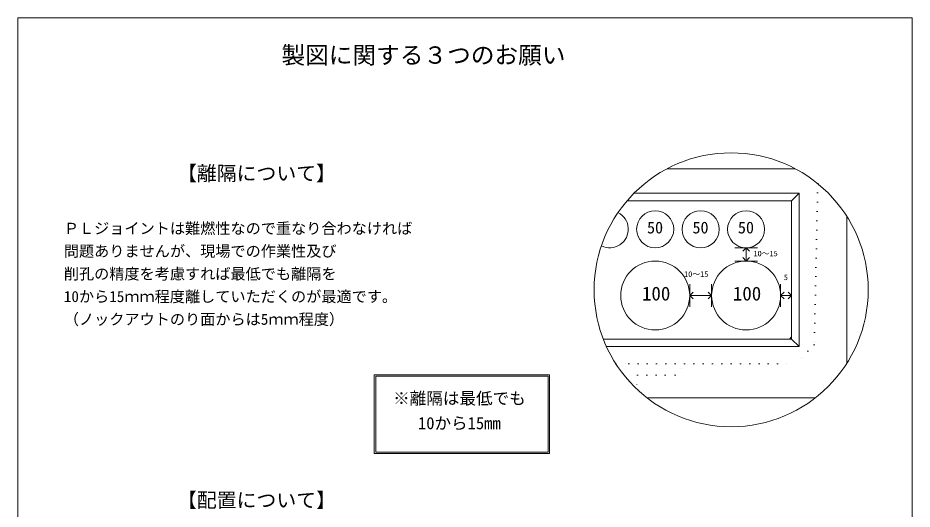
# Model space of a CAD drawing. Units: millimetres, scale not verified. Extents: x -4890 to 18490, y -2302 to 2302.
# Drawn here: x -4890 to -1830, y 620 to 2302 of the extents above; entities that cross this region are included whole.
import ezdxf
from ezdxf.enums import TextEntityAlignment as Align

# ---------------------------------------------------------------- set-up
doc = ezdxf.new("R2010")
doc.units = ezdxf.units.MM
doc.header["$LTSCALE"] = 10
doc.linetypes.add('DASHED1', pattern=[1.8, 1.2, -0.6])
doc.linetypes.add('USER5', pattern=[3.185, 0.01, -3.175])
for name, color, linetype, lineweight in [('0-2_waku', 7, 'Continuous', 18), ('0-3_gaikei', 7, 'Continuous', 18), ('0-4_kakure', 7, 'DASHED1', 5), ('0-5_sunpou', 7, 'Continuous', 5), ('0-7_hole', 7, 'Continuous', 18), ('0-8_uchigawa', 6, 'Continuous', 18), ('0-D_文字１', 7, 'Continuous', 18)]:
    doc.layers.add(name, color=color, linetype=linetype, lineweight=lineweight)
doc.styles.add('ＭＳ ゴシック', font='')
doc.styles.get('ＭＳ ゴシック').set_extended_font_data('MS Gothic')

# ---------------------------------------------------------------- blocks, each defined once
blk = doc.blocks.new('_Open90_50')
at = {"layer": '0-5_sunpou'}
blk.add_line((0, 0), (-1, 0), dxfattribs=at)
blk.add_lwpolyline([(-0.5, 0.5), (0, 0), (-0.5, -0.5)], dxfattribs=at)

msp = doc.modelspace()

# ---------------------------------------------------------------- linework, layer by layer
at = {"layer": '0-2_waku'}
for p, q in [((-4890, 2302.15), (-1830, 2302.15)), ((-4890, 2302.15), (-1830, 2302.15)), ((-4890, 2302.15), (-4890, -1972.85)), ((-1830, 2302.15), (-1830, -1972.85))]:
    msp.add_line(p, q, dxfattribs=at)
at = {"layer": '0-3_gaikei'}
for p, q in [((-2230.13, 1785.86), (-2668.26, 1785.86)), ((-2053.92, 1119.12), (-2053.92, 1623.49)), ((-2737.81, 1001.78), (-2160.59, 1001.78))]:
    msp.add_line(p, q, dxfattribs=at)
at = {"layer": '0-4_kakure', "linetype": 'USER5', "lineweight": 18}
for p, q in [((-2844.03, 1118.42), (-2799.83, 1118.42)), ((-2799.83, 1118.42), (-2229.59, 1118.42)), ((-2799.83, 1118.42), (-2229.59, 1118.42)), ((-2770.09, 1079.54), (-2773.23, 1032.41)), ((-2770.09, 1079.54), (-2666.41, 1079.54))]:
    msp.add_line(p, q, dxfattribs=at)
for points in [[(-2152.93, 1734.72), (-2164.79, 1183.22), (-2229.59, 1118.42)], [(-2770.09, 1079.54), (-2640.49, 1079.54), (-2601.61, 1118.42)]]:
    msp.add_lwpolyline(points, dxfattribs=at)
at = {"layer": '0-5_sunpou', "color": 150, "lineweight": 18}
for p, q in [((-2436.95, 1515), (-2359.19, 1515)), ((-2436.95, 1469.64), (-2359.19, 1469.64)), ((-2591.17, 1390.58), (-2591.17, 1312.82)), ((-2516, 1390.58), (-2516, 1312.82)), ((-2280.02, 1390.58), (-2280.02, 1312.82)), ((-2242.55, 1390.58), (-2242.55, 1312.82)), ((-2591.17, 1351.7), (-2516, 1351.7)), ((-2280.02, 1351.7), (-2242.55, 1351.7)), ((-2242.55, 1210.05), (-2249.71, 1202.66))]:
    msp.add_line(p, q, dxfattribs=at)
msp.add_circle((-2449.2, 1371.31), 468.88, dxfattribs=at)
at = {"layer": '0-7_hole'}
for centre, radius in [((-2709.11, 1578.5), 63.5), ((-2553.59, 1578.5), 63.5), ((-2398.07, 1578.5), 63.5), ((-2709.11, 1351.7), 117.94), ((-2398.07, 1351.7), 117.94)]:
    msp.add_circle(centre, radius, dxfattribs=at)
msp.add_arc((-2864.63, 1578.5), 63.5, 243.19936, 63.78529, dxfattribs=at)
at = {"layer": '0-8_uchigawa'}
for p, q in [((-2781.97, 1701.62), (-2216.63, 1701.62)), ((-2216.63, 1176.74), (-2216.63, 1701.62)), ((-2805.83, 1675.7), (-2799.83, 1675.7)), ((-2242.55, 1202.66), (-2242.55, 1675.7)), ((-2886.7, 1202.66), (-2799.83, 1202.66)), ((-2799.83, 1202.66), (-2242.55, 1202.66)), ((-2216.63, 1176.74), (-2242.55, 1202.66)), ((-2875.8, 1176.74), (-2799.83, 1176.74)), ((-2799.83, 1176.74), (-2216.63, 1176.74)), ((-3670.47, 1080.41), (-3070.47, 1080.41)), ((-3670.47, 810.41), (-3670.47, 1080.41)), ((-3665.47, 1075.41), (-3075.47, 1075.41)), ((-3665.47, 815.41), (-3665.47, 1075.41)), ((-3075.47, 815.41), (-3075.47, 1075.41)), ((-3070.47, 810.41), (-3070.47, 1080.41)), ((-3670.47, 810.41), (-3070.47, 810.41)), ((-3665.47, 815.41), (-3075.47, 815.41))]:
    msp.add_line(p, q, dxfattribs=at)
msp.add_lwpolyline([(-2799.83, 1675.7), (-2242.55, 1675.7), (-2216.63, 1701.62)], dxfattribs=at)

# ---------------------------------------------------------------- block references
at = {"layer": '0-5_sunpou', "xscale": 23.328, "yscale": 23.328}
for p, rotation in [((-2398.07, 1515), 90), ((-2398.07, 1469.64), 270), ((-2591.17, 1351.7), 180), ((-2280.02, 1351.7), 180)]:
    msp.add_blockref('_Open90_50', p, dxfattribs=dict(at, rotation=rotation))
for p in [(-2516, 1351.7), (-2242.55, 1351.7)]:
    msp.add_blockref('_Open90_50', p, dxfattribs=at)

# ---------------------------------------------------------------- texts
at = {"layer": '0-D_文字１', "style": 'ＭＳ ゴシック'}
for s, height, p in [('製図に関する３つのお願い', 59.38, (-3988.06, 2127.35)), ('【離隔について】', 49.88, (-4345.66, 1730.26)), ('ＰＬジョイントは難燃性なので重なり合わなければ', 38.01, (-4732.78, 1551.13)), ('50', 40.38, (-2737.09, 1552.14)), ('50', 40.38, (-2581.57, 1552.14)), ('50', 40.38, (-2426.05, 1552.14)), ('問題ありませんが、現場での作業性及び', 38.01, (-4732.78, 1473.37)), ('10～15', 19, (-2373.01, 1480.32)), ('削孔の精度を考慮すれば最低でも離隔を', 38.01, (-4732.78, 1395.61)), ('10～15', 19, (-2610.54, 1409.82)), ('5', 19, (-2268.86, 1398.78)), ('100', 47.51, (-2754.39, 1320.37)), ('100', 47.51, (-2443.35, 1320.37)), ('10から15ｍｍ程度離していただくのが最適です。', 38.01, (-4732.78, 1317.85)), ('（ノックアウトのり面からは5ｍｍ程度）', 38.01, (-4732.78, 1240.09)), ('※離隔は最低でも', 41.57, (-3605.85, 966.61)), ('\u3000 10から15mm', 41.57, (-3605.85, 881.56)), ('【配置について】', 49.88, (-4345.66, 611.41))]:
    msp.add_text(s, height=height, dxfattribs=at).set_placement(p, align=Align.BOTTOM_LEFT)

doc.saveas('drawing.dxf')
